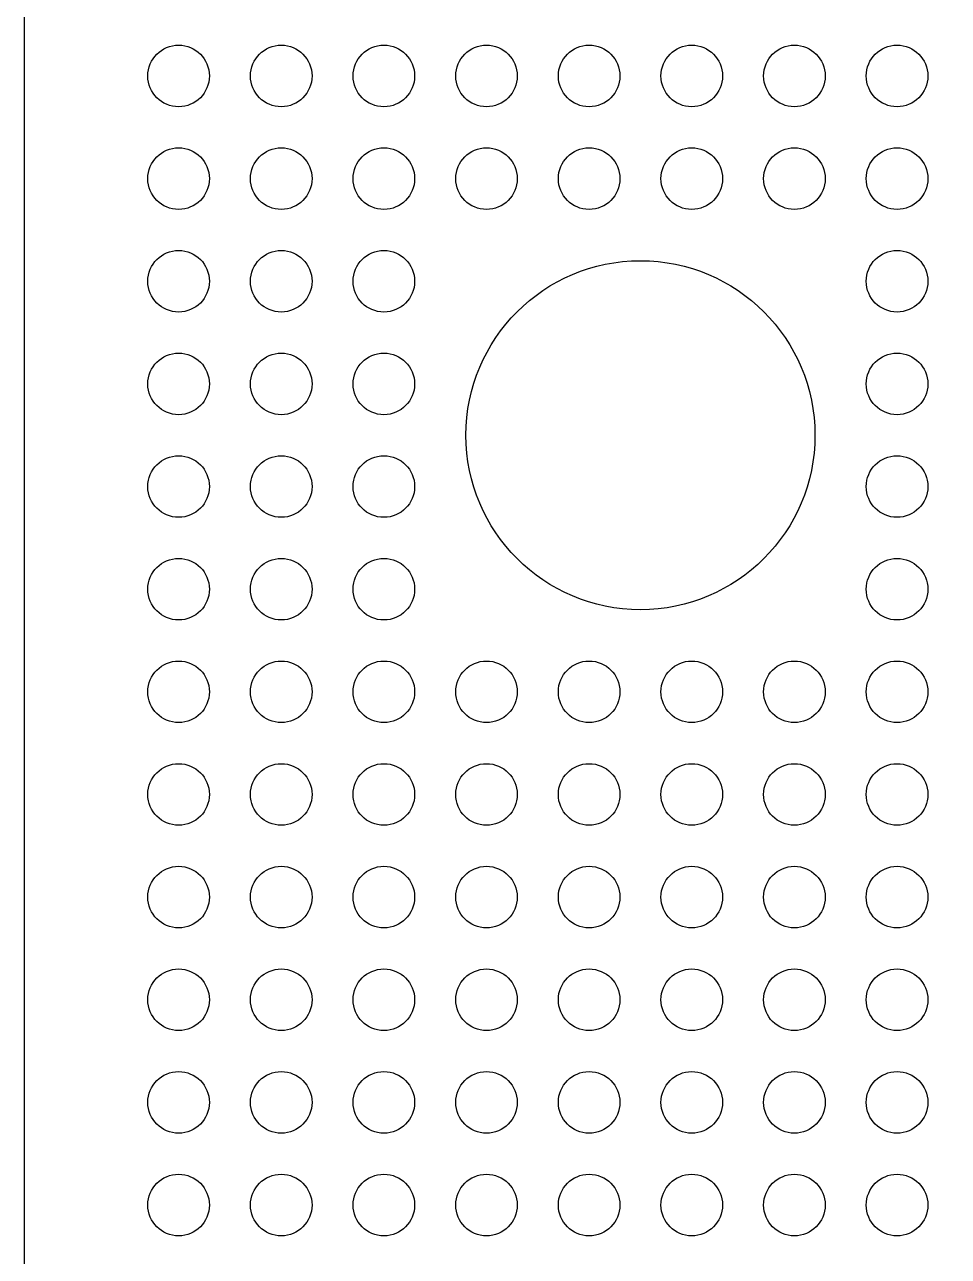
# Model space of a CAD drawing. Extents: x -505 to -320, y 112 to 352.
# Drawn here: x -504.9 to -459.9, y 171.8 to 231.8 of the extents above; entities that cross this region are included whole.
import ezdxf

# ---------------------------------------------------------------- set-up
doc = ezdxf.new("R2010")
doc.units = 0
doc.header["$MEASUREMENT"] = 0
doc.layers.add('LAYER_1', color=7, linetype='CONTINUOUS')

msp = doc.modelspace()

# ---------------------------------------------------------------- linework, layer by layer
at = {"layer": 'LAYER_1'}
for points, knots in [([(-464.8938, 111.8225), (-464.8938, 111.8225), (-359.894, 111.8225), (-359.894, 111.8225), (-359.894, 111.8225), (-349.2853, 111.8225), (-339.1112, 116.0368), (-331.6097, 123.5382), (-331.6097, 123.5382), (-324.1083, 131.0397), (-319.894, 141.2138), (-319.894, 151.8225), (-319.894, 151.8225), (-319.894, 151.8225), (-319.894, 311.8225), (-319.894, 311.8225), (-319.894, 311.8225), (-319.894, 322.4312), (-324.1083, 332.6053), (-331.6097, 340.1068), (-331.6097, 340.1068), (-339.1112, 347.6082), (-349.2853, 351.8225), (-359.894, 351.8225), (-359.894, 351.8225), (-359.894, 351.8225), (-464.894, 351.8225), (-464.894, 351.8225), (-464.894, 351.8225), (-475.5027, 351.8225), (-485.6768, 347.6082), (-493.1783, 340.1068), (-493.1783, 340.1068), (-500.6797, 332.6053), (-504.894, 322.4312), (-504.894, 311.8225), (-504.894, 311.8225), (-504.894, 311.8225), (-504.894, 151.8225), (-504.894, 151.8225), (-504.894, 151.8225), (-504.894, 129.7312), (-486.9855, 111.8226), (-464.8938, 111.8225)], [0, 0, 0, 0, 0.0833333, 0.0833333, 0.0833333, 0.0833333, 0.1666667, 0.1666667, 0.1666667, 0.1666667, 0.25, 0.25, 0.25, 0.25, 0.3333333, 0.3333333, 0.3333333, 0.3333333, 0.4166667, 0.4166667, 0.4166667, 0.4166667, 0.5, 0.5, 0.5, 0.5, 0.5833333, 0.5833333, 0.5833333, 0.5833333, 0.6666667, 0.6666667, 0.6666667, 0.6666667, 0.75, 0.75, 0.75, 0.75, 0.8333333, 0.8333333, 0.8333333, 0.8333333, 1, 1, 1, 1]), ([(-497.394, 227.8225), (-496.5656, 227.8225), (-495.894, 228.4941), (-495.894, 229.3225), (-495.894, 229.3225), (-495.894, 230.1509), (-496.5656, 230.8225), (-497.394, 230.8225), (-497.394, 230.8225), (-498.2224, 230.8225), (-498.894, 230.1509), (-498.894, 229.3225), (-498.894, 229.3225), (-498.894, 228.4941), (-498.2224, 227.8225), (-497.394, 227.8225)], [0, 0, 0, 0, 0.2, 0.2, 0.2, 0.2, 0.4, 0.4, 0.4, 0.4, 0.6, 0.6, 0.6, 0.6, 1, 1, 1, 1]), ([(-492.394, 227.8225), (-491.5656, 227.8225), (-490.894, 228.4941), (-490.894, 229.3225), (-490.894, 229.3225), (-490.894, 230.1509), (-491.5656, 230.8225), (-492.394, 230.8225), (-492.394, 230.8225), (-493.2224, 230.8225), (-493.894, 230.1509), (-493.894, 229.3225), (-493.894, 229.3225), (-493.894, 228.4941), (-493.2224, 227.8225), (-492.394, 227.8225)], [0, 0, 0, 0, 0.2, 0.2, 0.2, 0.2, 0.4, 0.4, 0.4, 0.4, 0.6, 0.6, 0.6, 0.6, 1, 1, 1, 1]), ([(-487.394, 227.8225), (-486.5656, 227.8225), (-485.894, 228.4941), (-485.894, 229.3225), (-485.894, 229.3225), (-485.894, 230.1509), (-486.5656, 230.8225), (-487.394, 230.8225), (-487.394, 230.8225), (-488.2224, 230.8225), (-488.894, 230.1509), (-488.894, 229.3225), (-488.894, 229.3225), (-488.894, 228.4941), (-488.2224, 227.8225), (-487.394, 227.8225)], [0, 0, 0, 0, 0.2, 0.2, 0.2, 0.2, 0.4, 0.4, 0.4, 0.4, 0.6, 0.6, 0.6, 0.6, 1, 1, 1, 1]), ([(-482.394, 227.8225), (-481.5656, 227.8225), (-480.894, 228.4941), (-480.894, 229.3225), (-480.894, 229.3225), (-480.894, 230.1509), (-481.5656, 230.8225), (-482.394, 230.8225), (-482.394, 230.8225), (-483.2224, 230.8225), (-483.894, 230.1509), (-483.894, 229.3225), (-483.894, 229.3225), (-483.894, 228.4941), (-483.2224, 227.8225), (-482.394, 227.8225)], [0, 0, 0, 0, 0.2, 0.2, 0.2, 0.2, 0.4, 0.4, 0.4, 0.4, 0.6, 0.6, 0.6, 0.6, 1, 1, 1, 1]), ([(-477.394, 227.8225), (-476.5656, 227.8225), (-475.894, 228.4941), (-475.894, 229.3225), (-475.894, 229.3225), (-475.894, 230.1509), (-476.5656, 230.8225), (-477.394, 230.8225), (-477.394, 230.8225), (-478.2224, 230.8225), (-478.894, 230.1509), (-478.894, 229.3225), (-478.894, 229.3225), (-478.894, 228.4941), (-478.2224, 227.8225), (-477.394, 227.8225)], [0, 0, 0, 0, 0.2, 0.2, 0.2, 0.2, 0.4, 0.4, 0.4, 0.4, 0.6, 0.6, 0.6, 0.6, 1, 1, 1, 1]), ([(-472.394, 227.8225), (-471.5656, 227.8225), (-470.894, 228.4941), (-470.894, 229.3225), (-470.894, 229.3225), (-470.894, 230.1509), (-471.5656, 230.8225), (-472.394, 230.8225), (-472.394, 230.8225), (-473.2224, 230.8225), (-473.894, 230.1509), (-473.894, 229.3225), (-473.894, 229.3225), (-473.894, 228.4941), (-473.2224, 227.8225), (-472.394, 227.8225)], [0, 0, 0, 0, 0.2, 0.2, 0.2, 0.2, 0.4, 0.4, 0.4, 0.4, 0.6, 0.6, 0.6, 0.6, 1, 1, 1, 1]), ([(-467.394, 227.8225), (-466.5656, 227.8225), (-465.894, 228.4941), (-465.894, 229.3225), (-465.894, 229.3225), (-465.894, 230.1509), (-466.5656, 230.8225), (-467.394, 230.8225), (-467.394, 230.8225), (-468.2224, 230.8225), (-468.894, 230.1509), (-468.894, 229.3225), (-468.894, 229.3225), (-468.894, 228.4941), (-468.2224, 227.8225), (-467.394, 227.8225)], [0, 0, 0, 0, 0.2, 0.2, 0.2, 0.2, 0.4, 0.4, 0.4, 0.4, 0.6, 0.6, 0.6, 0.6, 1, 1, 1, 1]), ([(-462.394, 227.8225), (-461.5656, 227.8225), (-460.894, 228.4941), (-460.894, 229.3225), (-460.894, 229.3225), (-460.894, 230.1509), (-461.5656, 230.8225), (-462.394, 230.8225), (-462.394, 230.8225), (-463.2224, 230.8225), (-463.894, 230.1509), (-463.894, 229.3225), (-463.894, 229.3225), (-463.894, 228.4941), (-463.2224, 227.8225), (-462.394, 227.8225)], [0, 0, 0, 0, 0.2, 0.2, 0.2, 0.2, 0.4, 0.4, 0.4, 0.4, 0.6, 0.6, 0.6, 0.6, 1, 1, 1, 1]), ([(-497.394, 222.8225), (-496.5656, 222.8225), (-495.894, 223.4941), (-495.894, 224.3225), (-495.894, 224.3225), (-495.894, 225.1509), (-496.5656, 225.8225), (-497.394, 225.8225), (-497.394, 225.8225), (-498.2224, 225.8225), (-498.894, 225.1509), (-498.894, 224.3225), (-498.894, 224.3225), (-498.894, 223.4941), (-498.2224, 222.8225), (-497.394, 222.8225)], [0, 0, 0, 0, 0.2, 0.2, 0.2, 0.2, 0.4, 0.4, 0.4, 0.4, 0.6, 0.6, 0.6, 0.6, 1, 1, 1, 1]), ([(-492.394, 222.8225), (-491.5656, 222.8225), (-490.894, 223.4941), (-490.894, 224.3225), (-490.894, 224.3225), (-490.894, 225.1509), (-491.5656, 225.8225), (-492.394, 225.8225), (-492.394, 225.8225), (-493.2224, 225.8225), (-493.894, 225.1509), (-493.894, 224.3225), (-493.894, 224.3225), (-493.894, 223.4941), (-493.2224, 222.8225), (-492.394, 222.8225)], [0, 0, 0, 0, 0.2, 0.2, 0.2, 0.2, 0.4, 0.4, 0.4, 0.4, 0.6, 0.6, 0.6, 0.6, 1, 1, 1, 1]), ([(-487.394, 222.8225), (-486.5656, 222.8225), (-485.894, 223.4941), (-485.894, 224.3225), (-485.894, 224.3225), (-485.894, 225.1509), (-486.5656, 225.8225), (-487.394, 225.8225), (-487.394, 225.8225), (-488.2224, 225.8225), (-488.894, 225.1509), (-488.894, 224.3225), (-488.894, 224.3225), (-488.894, 223.4941), (-488.2224, 222.8225), (-487.394, 222.8225)], [0, 0, 0, 0, 0.2, 0.2, 0.2, 0.2, 0.4, 0.4, 0.4, 0.4, 0.6, 0.6, 0.6, 0.6, 1, 1, 1, 1]), ([(-482.394, 222.8225), (-481.5656, 222.8225), (-480.894, 223.4941), (-480.894, 224.3225), (-480.894, 224.3225), (-480.894, 225.1509), (-481.5656, 225.8225), (-482.394, 225.8225), (-482.394, 225.8225), (-483.2224, 225.8225), (-483.894, 225.1509), (-483.894, 224.3225), (-483.894, 224.3225), (-483.894, 223.4941), (-483.2224, 222.8225), (-482.394, 222.8225)], [0, 0, 0, 0, 0.2, 0.2, 0.2, 0.2, 0.4, 0.4, 0.4, 0.4, 0.6, 0.6, 0.6, 0.6, 1, 1, 1, 1]), ([(-477.394, 222.8225), (-476.5656, 222.8225), (-475.894, 223.4941), (-475.894, 224.3225), (-475.894, 224.3225), (-475.894, 225.1509), (-476.5656, 225.8225), (-477.394, 225.8225), (-477.394, 225.8225), (-478.2224, 225.8225), (-478.894, 225.1509), (-478.894, 224.3225), (-478.894, 224.3225), (-478.894, 223.4941), (-478.2224, 222.8225), (-477.394, 222.8225)], [0, 0, 0, 0, 0.2, 0.2, 0.2, 0.2, 0.4, 0.4, 0.4, 0.4, 0.6, 0.6, 0.6, 0.6, 1, 1, 1, 1]), ([(-472.394, 222.8225), (-471.5656, 222.8225), (-470.894, 223.4941), (-470.894, 224.3225), (-470.894, 224.3225), (-470.894, 225.1509), (-471.5656, 225.8225), (-472.394, 225.8225), (-472.394, 225.8225), (-473.2224, 225.8225), (-473.894, 225.1509), (-473.894, 224.3225), (-473.894, 224.3225), (-473.894, 223.4941), (-473.2224, 222.8225), (-472.394, 222.8225)], [0, 0, 0, 0, 0.2, 0.2, 0.2, 0.2, 0.4, 0.4, 0.4, 0.4, 0.6, 0.6, 0.6, 0.6, 1, 1, 1, 1]), ([(-467.394, 222.8225), (-466.5656, 222.8225), (-465.894, 223.4941), (-465.894, 224.3225), (-465.894, 224.3225), (-465.894, 225.1509), (-466.5656, 225.8225), (-467.394, 225.8225), (-467.394, 225.8225), (-468.2224, 225.8225), (-468.894, 225.1509), (-468.894, 224.3225), (-468.894, 224.3225), (-468.894, 223.4941), (-468.2224, 222.8225), (-467.394, 222.8225)], [0, 0, 0, 0, 0.2, 0.2, 0.2, 0.2, 0.4, 0.4, 0.4, 0.4, 0.6, 0.6, 0.6, 0.6, 1, 1, 1, 1]), ([(-462.394, 222.8225), (-461.5656, 222.8225), (-460.894, 223.4941), (-460.894, 224.3225), (-460.894, 224.3225), (-460.894, 225.1509), (-461.5656, 225.8225), (-462.394, 225.8225), (-462.394, 225.8225), (-463.2224, 225.8225), (-463.894, 225.1509), (-463.894, 224.3225), (-463.894, 224.3225), (-463.894, 223.4941), (-463.2224, 222.8225), (-462.394, 222.8225)], [0, 0, 0, 0, 0.2, 0.2, 0.2, 0.2, 0.4, 0.4, 0.4, 0.4, 0.6, 0.6, 0.6, 0.6, 1, 1, 1, 1]), ([(-497.394, 217.8225), (-496.5656, 217.8225), (-495.894, 218.4941), (-495.894, 219.3225), (-495.894, 219.3225), (-495.894, 220.1509), (-496.5656, 220.8225), (-497.394, 220.8225), (-497.394, 220.8225), (-498.2224, 220.8225), (-498.894, 220.1509), (-498.894, 219.3225), (-498.894, 219.3225), (-498.894, 218.4941), (-498.2224, 217.8225), (-497.394, 217.8225)], [0, 0, 0, 0, 0.2, 0.2, 0.2, 0.2, 0.4, 0.4, 0.4, 0.4, 0.6, 0.6, 0.6, 0.6, 1, 1, 1, 1]), ([(-492.394, 217.8225), (-491.5656, 217.8225), (-490.894, 218.4941), (-490.894, 219.3225), (-490.894, 219.3225), (-490.894, 220.1509), (-491.5656, 220.8225), (-492.394, 220.8225), (-492.394, 220.8225), (-493.2224, 220.8225), (-493.894, 220.1509), (-493.894, 219.3225), (-493.894, 219.3225), (-493.894, 218.4941), (-493.2224, 217.8225), (-492.394, 217.8225)], [0, 0, 0, 0, 0.2, 0.2, 0.2, 0.2, 0.4, 0.4, 0.4, 0.4, 0.6, 0.6, 0.6, 0.6, 1, 1, 1, 1]), ([(-487.394, 217.8225), (-486.5656, 217.8225), (-485.894, 218.4941), (-485.894, 219.3225), (-485.894, 219.3225), (-485.894, 220.1509), (-486.5656, 220.8225), (-487.394, 220.8225), (-487.394, 220.8225), (-488.2224, 220.8225), (-488.894, 220.1509), (-488.894, 219.3225), (-488.894, 219.3225), (-488.894, 218.4941), (-488.2224, 217.8225), (-487.394, 217.8225)], [0, 0, 0, 0, 0.2, 0.2, 0.2, 0.2, 0.4, 0.4, 0.4, 0.4, 0.6, 0.6, 0.6, 0.6, 1, 1, 1, 1]), ([(-462.394, 217.8225), (-461.5656, 217.8225), (-460.894, 218.4941), (-460.894, 219.3225), (-460.894, 219.3225), (-460.894, 220.1509), (-461.5656, 220.8225), (-462.394, 220.8225), (-462.394, 220.8225), (-463.2224, 220.8225), (-463.894, 220.1509), (-463.894, 219.3225), (-463.894, 219.3225), (-463.894, 218.4941), (-463.2224, 217.8225), (-462.394, 217.8225)], [0, 0, 0, 0, 0.2, 0.2, 0.2, 0.2, 0.4, 0.4, 0.4, 0.4, 0.6, 0.6, 0.6, 0.6, 1, 1, 1, 1]), ([(-474.894, 203.3225), (-470.1996, 203.3225), (-466.394, 207.1281), (-466.394, 211.8225), (-466.394, 211.8225), (-466.394, 216.5169), (-470.1996, 220.3225), (-474.894, 220.3225), (-474.894, 220.3225), (-479.5884, 220.3225), (-483.394, 216.5169), (-483.394, 211.8225), (-483.394, 211.8225), (-483.394, 207.1281), (-479.5885, 203.3225), (-474.894, 203.3225)], [0, 0, 0, 0, 0.2, 0.2, 0.2, 0.2, 0.4, 0.4, 0.4, 0.4, 0.6, 0.6, 0.6, 0.6, 1, 1, 1, 1]), ([(-497.394, 212.8225), (-496.5656, 212.8225), (-495.894, 213.4941), (-495.894, 214.3225), (-495.894, 214.3225), (-495.894, 215.1509), (-496.5656, 215.8225), (-497.394, 215.8225), (-497.394, 215.8225), (-498.2224, 215.8225), (-498.894, 215.1509), (-498.894, 214.3225), (-498.894, 214.3225), (-498.894, 213.4941), (-498.2224, 212.8225), (-497.394, 212.8225)], [0, 0, 0, 0, 0.2, 0.2, 0.2, 0.2, 0.4, 0.4, 0.4, 0.4, 0.6, 0.6, 0.6, 0.6, 1, 1, 1, 1]), ([(-492.394, 212.8225), (-491.5656, 212.8225), (-490.894, 213.4941), (-490.894, 214.3225), (-490.894, 214.3225), (-490.894, 215.1509), (-491.5656, 215.8225), (-492.394, 215.8225), (-492.394, 215.8225), (-493.2224, 215.8225), (-493.894, 215.1509), (-493.894, 214.3225), (-493.894, 214.3225), (-493.894, 213.4941), (-493.2224, 212.8225), (-492.394, 212.8225)], [0, 0, 0, 0, 0.2, 0.2, 0.2, 0.2, 0.4, 0.4, 0.4, 0.4, 0.6, 0.6, 0.6, 0.6, 1, 1, 1, 1]), ([(-487.394, 212.8225), (-486.5656, 212.8225), (-485.894, 213.4941), (-485.894, 214.3225), (-485.894, 214.3225), (-485.894, 215.1509), (-486.5656, 215.8225), (-487.394, 215.8225), (-487.394, 215.8225), (-488.2224, 215.8225), (-488.894, 215.1509), (-488.894, 214.3225), (-488.894, 214.3225), (-488.894, 213.4941), (-488.2224, 212.8225), (-487.394, 212.8225)], [0, 0, 0, 0, 0.2, 0.2, 0.2, 0.2, 0.4, 0.4, 0.4, 0.4, 0.6, 0.6, 0.6, 0.6, 1, 1, 1, 1]), ([(-462.394, 212.8225), (-461.5656, 212.8225), (-460.894, 213.4941), (-460.894, 214.3225), (-460.894, 214.3225), (-460.894, 215.1509), (-461.5656, 215.8225), (-462.394, 215.8225), (-462.394, 215.8225), (-463.2224, 215.8225), (-463.894, 215.1509), (-463.894, 214.3225), (-463.894, 214.3225), (-463.894, 213.4941), (-463.2224, 212.8225), (-462.394, 212.8225)], [0, 0, 0, 0, 0.2, 0.2, 0.2, 0.2, 0.4, 0.4, 0.4, 0.4, 0.6, 0.6, 0.6, 0.6, 1, 1, 1, 1]), ([(-497.394, 207.8225), (-496.5656, 207.8225), (-495.894, 208.4941), (-495.894, 209.3225), (-495.894, 209.3225), (-495.894, 210.1509), (-496.5656, 210.8225), (-497.394, 210.8225), (-497.394, 210.8225), (-498.2224, 210.8225), (-498.894, 210.1509), (-498.894, 209.3225), (-498.894, 209.3225), (-498.894, 208.4941), (-498.2224, 207.8225), (-497.394, 207.8225)], [0, 0, 0, 0, 0.2, 0.2, 0.2, 0.2, 0.4, 0.4, 0.4, 0.4, 0.6, 0.6, 0.6, 0.6, 1, 1, 1, 1]), ([(-492.394, 207.8225), (-491.5656, 207.8225), (-490.894, 208.4941), (-490.894, 209.3225), (-490.894, 209.3225), (-490.894, 210.1509), (-491.5656, 210.8225), (-492.394, 210.8225), (-492.394, 210.8225), (-493.2224, 210.8225), (-493.894, 210.1509), (-493.894, 209.3225), (-493.894, 209.3225), (-493.894, 208.4941), (-493.2224, 207.8225), (-492.394, 207.8225)], [0, 0, 0, 0, 0.2, 0.2, 0.2, 0.2, 0.4, 0.4, 0.4, 0.4, 0.6, 0.6, 0.6, 0.6, 1, 1, 1, 1]), ([(-487.394, 207.8225), (-486.5656, 207.8225), (-485.894, 208.4941), (-485.894, 209.3225), (-485.894, 209.3225), (-485.894, 210.1509), (-486.5656, 210.8225), (-487.394, 210.8225), (-487.394, 210.8225), (-488.2224, 210.8225), (-488.894, 210.1509), (-488.894, 209.3225), (-488.894, 209.3225), (-488.894, 208.4941), (-488.2224, 207.8225), (-487.394, 207.8225)], [0, 0, 0, 0, 0.2, 0.2, 0.2, 0.2, 0.4, 0.4, 0.4, 0.4, 0.6, 0.6, 0.6, 0.6, 1, 1, 1, 1]), ([(-462.394, 207.8225), (-461.5656, 207.8225), (-460.894, 208.4941), (-460.894, 209.3225), (-460.894, 209.3225), (-460.894, 210.1509), (-461.5656, 210.8225), (-462.394, 210.8225), (-462.394, 210.8225), (-463.2224, 210.8225), (-463.894, 210.1509), (-463.894, 209.3225), (-463.894, 209.3225), (-463.894, 208.4941), (-463.2224, 207.8225), (-462.394, 207.8225)], [0, 0, 0, 0, 0.2, 0.2, 0.2, 0.2, 0.4, 0.4, 0.4, 0.4, 0.6, 0.6, 0.6, 0.6, 1, 1, 1, 1]), ([(-497.394, 202.8225), (-496.5656, 202.8225), (-495.894, 203.4941), (-495.894, 204.3225), (-495.894, 204.3225), (-495.894, 205.1509), (-496.5656, 205.8225), (-497.394, 205.8225), (-497.394, 205.8225), (-498.2224, 205.8225), (-498.894, 205.1509), (-498.894, 204.3225), (-498.894, 204.3225), (-498.894, 203.4941), (-498.2224, 202.8225), (-497.394, 202.8225)], [0, 0, 0, 0, 0.2, 0.2, 0.2, 0.2, 0.4, 0.4, 0.4, 0.4, 0.6, 0.6, 0.6, 0.6, 1, 1, 1, 1]), ([(-492.394, 202.8225), (-491.5656, 202.8225), (-490.894, 203.4941), (-490.894, 204.3225), (-490.894, 204.3225), (-490.894, 205.1509), (-491.5656, 205.8225), (-492.394, 205.8225), (-492.394, 205.8225), (-493.2224, 205.8225), (-493.894, 205.1509), (-493.894, 204.3225), (-493.894, 204.3225), (-493.894, 203.4941), (-493.2224, 202.8225), (-492.394, 202.8225)], [0, 0, 0, 0, 0.2, 0.2, 0.2, 0.2, 0.4, 0.4, 0.4, 0.4, 0.6, 0.6, 0.6, 0.6, 1, 1, 1, 1]), ([(-487.394, 202.8225), (-486.5656, 202.8225), (-485.894, 203.4941), (-485.894, 204.3225), (-485.894, 204.3225), (-485.894, 205.1509), (-486.5656, 205.8225), (-487.394, 205.8225), (-487.394, 205.8225), (-488.2224, 205.8225), (-488.894, 205.1509), (-488.894, 204.3225), (-488.894, 204.3225), (-488.894, 203.4941), (-488.2224, 202.8225), (-487.394, 202.8225)], [0, 0, 0, 0, 0.2, 0.2, 0.2, 0.2, 0.4, 0.4, 0.4, 0.4, 0.6, 0.6, 0.6, 0.6, 1, 1, 1, 1]), ([(-462.394, 202.8225), (-461.5656, 202.8225), (-460.894, 203.4941), (-460.894, 204.3225), (-460.894, 204.3225), (-460.894, 205.1509), (-461.5656, 205.8225), (-462.394, 205.8225), (-462.394, 205.8225), (-463.2224, 205.8225), (-463.894, 205.1509), (-463.894, 204.3225), (-463.894, 204.3225), (-463.894, 203.4941), (-463.2224, 202.8225), (-462.394, 202.8225)], [0, 0, 0, 0, 0.2, 0.2, 0.2, 0.2, 0.4, 0.4, 0.4, 0.4, 0.6, 0.6, 0.6, 0.6, 1, 1, 1, 1]), ([(-497.394, 197.8225), (-496.5656, 197.8225), (-495.894, 198.4941), (-495.894, 199.3225), (-495.894, 199.3225), (-495.894, 200.1509), (-496.5656, 200.8225), (-497.394, 200.8225), (-497.394, 200.8225), (-498.2224, 200.8225), (-498.894, 200.1509), (-498.894, 199.3225), (-498.894, 199.3225), (-498.894, 198.4941), (-498.2224, 197.8225), (-497.394, 197.8225)], [0, 0, 0, 0, 0.2, 0.2, 0.2, 0.2, 0.4, 0.4, 0.4, 0.4, 0.6, 0.6, 0.6, 0.6, 1, 1, 1, 1]), ([(-492.394, 197.8225), (-491.5656, 197.8225), (-490.894, 198.4941), (-490.894, 199.3225), (-490.894, 199.3225), (-490.894, 200.1509), (-491.5656, 200.8225), (-492.394, 200.8225), (-492.394, 200.8225), (-493.2224, 200.8225), (-493.894, 200.1509), (-493.894, 199.3225), (-493.894, 199.3225), (-493.894, 198.4941), (-493.2224, 197.8225), (-492.394, 197.8225)], [0, 0, 0, 0, 0.2, 0.2, 0.2, 0.2, 0.4, 0.4, 0.4, 0.4, 0.6, 0.6, 0.6, 0.6, 1, 1, 1, 1]), ([(-487.394, 197.8225), (-486.5656, 197.8225), (-485.894, 198.4941), (-485.894, 199.3225), (-485.894, 199.3225), (-485.894, 200.1509), (-486.5656, 200.8225), (-487.394, 200.8225), (-487.394, 200.8225), (-488.2224, 200.8225), (-488.894, 200.1509), (-488.894, 199.3225), (-488.894, 199.3225), (-488.894, 198.4941), (-488.2224, 197.8225), (-487.394, 197.8225)], [0, 0, 0, 0, 0.2, 0.2, 0.2, 0.2, 0.4, 0.4, 0.4, 0.4, 0.6, 0.6, 0.6, 0.6, 1, 1, 1, 1]), ([(-482.394, 197.8225), (-481.5656, 197.8225), (-480.894, 198.4941), (-480.894, 199.3225), (-480.894, 199.3225), (-480.894, 200.1509), (-481.5656, 200.8225), (-482.394, 200.8225), (-482.394, 200.8225), (-483.2224, 200.8225), (-483.894, 200.1509), (-483.894, 199.3225), (-483.894, 199.3225), (-483.894, 198.4941), (-483.2224, 197.8225), (-482.394, 197.8225)], [0, 0, 0, 0, 0.2, 0.2, 0.2, 0.2, 0.4, 0.4, 0.4, 0.4, 0.6, 0.6, 0.6, 0.6, 1, 1, 1, 1]), ([(-477.394, 197.8225), (-476.5656, 197.8225), (-475.894, 198.4941), (-475.894, 199.3225), (-475.894, 199.3225), (-475.894, 200.1509), (-476.5656, 200.8225), (-477.394, 200.8225), (-477.394, 200.8225), (-478.2224, 200.8225), (-478.894, 200.1509), (-478.894, 199.3225), (-478.894, 199.3225), (-478.894, 198.4941), (-478.2224, 197.8225), (-477.394, 197.8225)], [0, 0, 0, 0, 0.2, 0.2, 0.2, 0.2, 0.4, 0.4, 0.4, 0.4, 0.6, 0.6, 0.6, 0.6, 1, 1, 1, 1]), ([(-472.394, 197.8225), (-471.5656, 197.8225), (-470.894, 198.4941), (-470.894, 199.3225), (-470.894, 199.3225), (-470.894, 200.1509), (-471.5656, 200.8225), (-472.394, 200.8225), (-472.394, 200.8225), (-473.2224, 200.8225), (-473.894, 200.1509), (-473.894, 199.3225), (-473.894, 199.3225), (-473.894, 198.4941), (-473.2224, 197.8225), (-472.394, 197.8225)], [0, 0, 0, 0, 0.2, 0.2, 0.2, 0.2, 0.4, 0.4, 0.4, 0.4, 0.6, 0.6, 0.6, 0.6, 1, 1, 1, 1]), ([(-467.394, 197.8225), (-466.5656, 197.8225), (-465.894, 198.4941), (-465.894, 199.3225), (-465.894, 199.3225), (-465.894, 200.1509), (-466.5656, 200.8225), (-467.394, 200.8225), (-467.394, 200.8225), (-468.2224, 200.8225), (-468.894, 200.1509), (-468.894, 199.3225), (-468.894, 199.3225), (-468.894, 198.4941), (-468.2224, 197.8225), (-467.394, 197.8225)], [0, 0, 0, 0, 0.2, 0.2, 0.2, 0.2, 0.4, 0.4, 0.4, 0.4, 0.6, 0.6, 0.6, 0.6, 1, 1, 1, 1]), ([(-462.394, 197.8225), (-461.5656, 197.8225), (-460.894, 198.4941), (-460.894, 199.3225), (-460.894, 199.3225), (-460.894, 200.1509), (-461.5656, 200.8225), (-462.394, 200.8225), (-462.394, 200.8225), (-463.2224, 200.8225), (-463.894, 200.1509), (-463.894, 199.3225), (-463.894, 199.3225), (-463.894, 198.4941), (-463.2224, 197.8225), (-462.394, 197.8225)], [0, 0, 0, 0, 0.2, 0.2, 0.2, 0.2, 0.4, 0.4, 0.4, 0.4, 0.6, 0.6, 0.6, 0.6, 1, 1, 1, 1]), ([(-497.394, 192.8225), (-496.5656, 192.8225), (-495.894, 193.4941), (-495.894, 194.3225), (-495.894, 194.3225), (-495.894, 195.1509), (-496.5656, 195.8225), (-497.394, 195.8225), (-497.394, 195.8225), (-498.2224, 195.8225), (-498.894, 195.1509), (-498.894, 194.3225), (-498.894, 194.3225), (-498.894, 193.4941), (-498.2224, 192.8225), (-497.394, 192.8225)], [0, 0, 0, 0, 0.2, 0.2, 0.2, 0.2, 0.4, 0.4, 0.4, 0.4, 0.6, 0.6, 0.6, 0.6, 1, 1, 1, 1]), ([(-492.394, 192.8225), (-491.5656, 192.8225), (-490.894, 193.4941), (-490.894, 194.3225), (-490.894, 194.3225), (-490.894, 195.1509), (-491.5656, 195.8225), (-492.394, 195.8225), (-492.394, 195.8225), (-493.2224, 195.8225), (-493.894, 195.1509), (-493.894, 194.3225), (-493.894, 194.3225), (-493.894, 193.4941), (-493.2224, 192.8225), (-492.394, 192.8225)], [0, 0, 0, 0, 0.2, 0.2, 0.2, 0.2, 0.4, 0.4, 0.4, 0.4, 0.6, 0.6, 0.6, 0.6, 1, 1, 1, 1]), ([(-487.394, 192.8225), (-486.5656, 192.8225), (-485.894, 193.4941), (-485.894, 194.3225), (-485.894, 194.3225), (-485.894, 195.1509), (-486.5656, 195.8225), (-487.394, 195.8225), (-487.394, 195.8225), (-488.2224, 195.8225), (-488.894, 195.1509), (-488.894, 194.3225), (-488.894, 194.3225), (-488.894, 193.4941), (-488.2224, 192.8225), (-487.394, 192.8225)], [0, 0, 0, 0, 0.2, 0.2, 0.2, 0.2, 0.4, 0.4, 0.4, 0.4, 0.6, 0.6, 0.6, 0.6, 1, 1, 1, 1]), ([(-482.394, 192.8225), (-481.5656, 192.8225), (-480.894, 193.4941), (-480.894, 194.3225), (-480.894, 194.3225), (-480.894, 195.1509), (-481.5656, 195.8225), (-482.394, 195.8225), (-482.394, 195.8225), (-483.2224, 195.8225), (-483.894, 195.1509), (-483.894, 194.3225), (-483.894, 194.3225), (-483.894, 193.4941), (-483.2224, 192.8225), (-482.394, 192.8225)], [0, 0, 0, 0, 0.2, 0.2, 0.2, 0.2, 0.4, 0.4, 0.4, 0.4, 0.6, 0.6, 0.6, 0.6, 1, 1, 1, 1]), ([(-477.394, 192.8225), (-476.5656, 192.8225), (-475.894, 193.4941), (-475.894, 194.3225), (-475.894, 194.3225), (-475.894, 195.1509), (-476.5656, 195.8225), (-477.394, 195.8225), (-477.394, 195.8225), (-478.2224, 195.8225), (-478.894, 195.1509), (-478.894, 194.3225), (-478.894, 194.3225), (-478.894, 193.4941), (-478.2224, 192.8225), (-477.394, 192.8225)], [0, 0, 0, 0, 0.2, 0.2, 0.2, 0.2, 0.4, 0.4, 0.4, 0.4, 0.6, 0.6, 0.6, 0.6, 1, 1, 1, 1]), ([(-472.394, 192.8225), (-471.5656, 192.8225), (-470.894, 193.4941), (-470.894, 194.3225), (-470.894, 194.3225), (-470.894, 195.1509), (-471.5656, 195.8225), (-472.394, 195.8225), (-472.394, 195.8225), (-473.2224, 195.8225), (-473.894, 195.1509), (-473.894, 194.3225), (-473.894, 194.3225), (-473.894, 193.4941), (-473.2224, 192.8225), (-472.394, 192.8225)], [0, 0, 0, 0, 0.2, 0.2, 0.2, 0.2, 0.4, 0.4, 0.4, 0.4, 0.6, 0.6, 0.6, 0.6, 1, 1, 1, 1]), ([(-467.394, 192.8225), (-466.5656, 192.8225), (-465.894, 193.4941), (-465.894, 194.3225), (-465.894, 194.3225), (-465.894, 195.1509), (-466.5656, 195.8225), (-467.394, 195.8225), (-467.394, 195.8225), (-468.2224, 195.8225), (-468.894, 195.1509), (-468.894, 194.3225), (-468.894, 194.3225), (-468.894, 193.4941), (-468.2224, 192.8225), (-467.394, 192.8225)], [0, 0, 0, 0, 0.2, 0.2, 0.2, 0.2, 0.4, 0.4, 0.4, 0.4, 0.6, 0.6, 0.6, 0.6, 1, 1, 1, 1]), ([(-462.394, 192.8225), (-461.5656, 192.8225), (-460.894, 193.4941), (-460.894, 194.3225), (-460.894, 194.3225), (-460.894, 195.1509), (-461.5656, 195.8225), (-462.394, 195.8225), (-462.394, 195.8225), (-463.2224, 195.8225), (-463.894, 195.1509), (-463.894, 194.3225), (-463.894, 194.3225), (-463.894, 193.4941), (-463.2224, 192.8225), (-462.394, 192.8225)], [0, 0, 0, 0, 0.2, 0.2, 0.2, 0.2, 0.4, 0.4, 0.4, 0.4, 0.6, 0.6, 0.6, 0.6, 1, 1, 1, 1]), ([(-497.394, 187.8225), (-496.5656, 187.8225), (-495.894, 188.4941), (-495.894, 189.3225), (-495.894, 189.3225), (-495.894, 190.1509), (-496.5656, 190.8225), (-497.394, 190.8225), (-497.394, 190.8225), (-498.2224, 190.8225), (-498.894, 190.1509), (-498.894, 189.3225), (-498.894, 189.3225), (-498.894, 188.4941), (-498.2224, 187.8225), (-497.394, 187.8225)], [0, 0, 0, 0, 0.2, 0.2, 0.2, 0.2, 0.4, 0.4, 0.4, 0.4, 0.6, 0.6, 0.6, 0.6, 1, 1, 1, 1]), ([(-492.394, 187.8225), (-491.5656, 187.8225), (-490.894, 188.4941), (-490.894, 189.3225), (-490.894, 189.3225), (-490.894, 190.1509), (-491.5656, 190.8225), (-492.394, 190.8225), (-492.394, 190.8225), (-493.2224, 190.8225), (-493.894, 190.1509), (-493.894, 189.3225), (-493.894, 189.3225), (-493.894, 188.4941), (-493.2224, 187.8225), (-492.394, 187.8225)], [0, 0, 0, 0, 0.2, 0.2, 0.2, 0.2, 0.4, 0.4, 0.4, 0.4, 0.6, 0.6, 0.6, 0.6, 1, 1, 1, 1]), ([(-487.394, 187.8225), (-486.5656, 187.8225), (-485.894, 188.4941), (-485.894, 189.3225), (-485.894, 189.3225), (-485.894, 190.1509), (-486.5656, 190.8225), (-487.394, 190.8225), (-487.394, 190.8225), (-488.2224, 190.8225), (-488.894, 190.1509), (-488.894, 189.3225), (-488.894, 189.3225), (-488.894, 188.4941), (-488.2224, 187.8225), (-487.394, 187.8225)], [0, 0, 0, 0, 0.2, 0.2, 0.2, 0.2, 0.4, 0.4, 0.4, 0.4, 0.6, 0.6, 0.6, 0.6, 1, 1, 1, 1]), ([(-482.394, 187.8225), (-481.5656, 187.8225), (-480.894, 188.4941), (-480.894, 189.3225), (-480.894, 189.3225), (-480.894, 190.1509), (-481.5656, 190.8225), (-482.394, 190.8225), (-482.394, 190.8225), (-483.2224, 190.8225), (-483.894, 190.1509), (-483.894, 189.3225), (-483.894, 189.3225), (-483.894, 188.4941), (-483.2224, 187.8225), (-482.394, 187.8225)], [0, 0, 0, 0, 0.2, 0.2, 0.2, 0.2, 0.4, 0.4, 0.4, 0.4, 0.6, 0.6, 0.6, 0.6, 1, 1, 1, 1]), ([(-477.394, 187.8225), (-476.5656, 187.8225), (-475.894, 188.4941), (-475.894, 189.3225), (-475.894, 189.3225), (-475.894, 190.1509), (-476.5656, 190.8225), (-477.394, 190.8225), (-477.394, 190.8225), (-478.2224, 190.8225), (-478.894, 190.1509), (-478.894, 189.3225), (-478.894, 189.3225), (-478.894, 188.4941), (-478.2224, 187.8225), (-477.394, 187.8225)], [0, 0, 0, 0, 0.2, 0.2, 0.2, 0.2, 0.4, 0.4, 0.4, 0.4, 0.6, 0.6, 0.6, 0.6, 1, 1, 1, 1]), ([(-472.394, 187.8225), (-471.5656, 187.8225), (-470.894, 188.4941), (-470.894, 189.3225), (-470.894, 189.3225), (-470.894, 190.1509), (-471.5656, 190.8225), (-472.394, 190.8225), (-472.394, 190.8225), (-473.2224, 190.8225), (-473.894, 190.1509), (-473.894, 189.3225), (-473.894, 189.3225), (-473.894, 188.4941), (-473.2224, 187.8225), (-472.394, 187.8225)], [0, 0, 0, 0, 0.2, 0.2, 0.2, 0.2, 0.4, 0.4, 0.4, 0.4, 0.6, 0.6, 0.6, 0.6, 1, 1, 1, 1]), ([(-467.394, 187.8225), (-466.5656, 187.8225), (-465.894, 188.4941), (-465.894, 189.3225), (-465.894, 189.3225), (-465.894, 190.1509), (-466.5656, 190.8225), (-467.394, 190.8225), (-467.394, 190.8225), (-468.2224, 190.8225), (-468.894, 190.1509), (-468.894, 189.3225), (-468.894, 189.3225), (-468.894, 188.4941), (-468.2224, 187.8225), (-467.394, 187.8225)], [0, 0, 0, 0, 0.2, 0.2, 0.2, 0.2, 0.4, 0.4, 0.4, 0.4, 0.6, 0.6, 0.6, 0.6, 1, 1, 1, 1]), ([(-462.394, 187.8225), (-461.5656, 187.8225), (-460.894, 188.4941), (-460.894, 189.3225), (-460.894, 189.3225), (-460.894, 190.1509), (-461.5656, 190.8225), (-462.394, 190.8225), (-462.394, 190.8225), (-463.2224, 190.8225), (-463.894, 190.1509), (-463.894, 189.3225), (-463.894, 189.3225), (-463.894, 188.4941), (-463.2224, 187.8225), (-462.394, 187.8225)], [0, 0, 0, 0, 0.2, 0.2, 0.2, 0.2, 0.4, 0.4, 0.4, 0.4, 0.6, 0.6, 0.6, 0.6, 1, 1, 1, 1]), ([(-497.394, 182.8225), (-496.5656, 182.8225), (-495.894, 183.4941), (-495.894, 184.3225), (-495.894, 184.3225), (-495.894, 185.1509), (-496.5656, 185.8225), (-497.394, 185.8225), (-497.394, 185.8225), (-498.2224, 185.8225), (-498.894, 185.1509), (-498.894, 184.3225), (-498.894, 184.3225), (-498.894, 183.4941), (-498.2224, 182.8225), (-497.394, 182.8225)], [0, 0, 0, 0, 0.2, 0.2, 0.2, 0.2, 0.4, 0.4, 0.4, 0.4, 0.6, 0.6, 0.6, 0.6, 1, 1, 1, 1]), ([(-492.394, 182.8225), (-491.5656, 182.8225), (-490.894, 183.4941), (-490.894, 184.3225), (-490.894, 184.3225), (-490.894, 185.1509), (-491.5656, 185.8225), (-492.394, 185.8225), (-492.394, 185.8225), (-493.2224, 185.8225), (-493.894, 185.1509), (-493.894, 184.3225), (-493.894, 184.3225), (-493.894, 183.4941), (-493.2224, 182.8225), (-492.394, 182.8225)], [0, 0, 0, 0, 0.2, 0.2, 0.2, 0.2, 0.4, 0.4, 0.4, 0.4, 0.6, 0.6, 0.6, 0.6, 1, 1, 1, 1]), ([(-487.394, 182.8225), (-486.5656, 182.8225), (-485.894, 183.4941), (-485.894, 184.3225), (-485.894, 184.3225), (-485.894, 185.1509), (-486.5656, 185.8225), (-487.394, 185.8225), (-487.394, 185.8225), (-488.2224, 185.8225), (-488.894, 185.1509), (-488.894, 184.3225), (-488.894, 184.3225), (-488.894, 183.4941), (-488.2224, 182.8225), (-487.394, 182.8225)], [0, 0, 0, 0, 0.2, 0.2, 0.2, 0.2, 0.4, 0.4, 0.4, 0.4, 0.6, 0.6, 0.6, 0.6, 1, 1, 1, 1]), ([(-482.394, 182.8225), (-481.5656, 182.8225), (-480.894, 183.4941), (-480.894, 184.3225), (-480.894, 184.3225), (-480.894, 185.1509), (-481.5656, 185.8225), (-482.394, 185.8225), (-482.394, 185.8225), (-483.2224, 185.8225), (-483.894, 185.1509), (-483.894, 184.3225), (-483.894, 184.3225), (-483.894, 183.4941), (-483.2224, 182.8225), (-482.394, 182.8225)], [0, 0, 0, 0, 0.2, 0.2, 0.2, 0.2, 0.4, 0.4, 0.4, 0.4, 0.6, 0.6, 0.6, 0.6, 1, 1, 1, 1]), ([(-477.394, 182.8225), (-476.5656, 182.8225), (-475.894, 183.4941), (-475.894, 184.3225), (-475.894, 184.3225), (-475.894, 185.1509), (-476.5656, 185.8225), (-477.394, 185.8225), (-477.394, 185.8225), (-478.2224, 185.8225), (-478.894, 185.1509), (-478.894, 184.3225), (-478.894, 184.3225), (-478.894, 183.4941), (-478.2224, 182.8225), (-477.394, 182.8225)], [0, 0, 0, 0, 0.2, 0.2, 0.2, 0.2, 0.4, 0.4, 0.4, 0.4, 0.6, 0.6, 0.6, 0.6, 1, 1, 1, 1]), ([(-472.394, 182.8225), (-471.5656, 182.8225), (-470.894, 183.4941), (-470.894, 184.3225), (-470.894, 184.3225), (-470.894, 185.1509), (-471.5656, 185.8225), (-472.394, 185.8225), (-472.394, 185.8225), (-473.2224, 185.8225), (-473.894, 185.1509), (-473.894, 184.3225), (-473.894, 184.3225), (-473.894, 183.4941), (-473.2224, 182.8225), (-472.394, 182.8225)], [0, 0, 0, 0, 0.2, 0.2, 0.2, 0.2, 0.4, 0.4, 0.4, 0.4, 0.6, 0.6, 0.6, 0.6, 1, 1, 1, 1]), ([(-467.394, 182.8225), (-466.5656, 182.8225), (-465.894, 183.4941), (-465.894, 184.3225), (-465.894, 184.3225), (-465.894, 185.1509), (-466.5656, 185.8225), (-467.394, 185.8225), (-467.394, 185.8225), (-468.2224, 185.8225), (-468.894, 185.1509), (-468.894, 184.3225), (-468.894, 184.3225), (-468.894, 183.4941), (-468.2224, 182.8225), (-467.394, 182.8225)], [0, 0, 0, 0, 0.2, 0.2, 0.2, 0.2, 0.4, 0.4, 0.4, 0.4, 0.6, 0.6, 0.6, 0.6, 1, 1, 1, 1]), ([(-462.394, 182.8225), (-461.5656, 182.8225), (-460.894, 183.4941), (-460.894, 184.3225), (-460.894, 184.3225), (-460.894, 185.1509), (-461.5656, 185.8225), (-462.394, 185.8225), (-462.394, 185.8225), (-463.2224, 185.8225), (-463.894, 185.1509), (-463.894, 184.3225), (-463.894, 184.3225), (-463.894, 183.4941), (-463.2224, 182.8225), (-462.394, 182.8225)], [0, 0, 0, 0, 0.2, 0.2, 0.2, 0.2, 0.4, 0.4, 0.4, 0.4, 0.6, 0.6, 0.6, 0.6, 1, 1, 1, 1]), ([(-497.394, 177.8225), (-496.5656, 177.8225), (-495.894, 178.4941), (-495.894, 179.3225), (-495.894, 179.3225), (-495.894, 180.1509), (-496.5656, 180.8225), (-497.394, 180.8225), (-497.394, 180.8225), (-498.2224, 180.8225), (-498.894, 180.1509), (-498.894, 179.3225), (-498.894, 179.3225), (-498.894, 178.4941), (-498.2224, 177.8225), (-497.394, 177.8225)], [0, 0, 0, 0, 0.2, 0.2, 0.2, 0.2, 0.4, 0.4, 0.4, 0.4, 0.6, 0.6, 0.6, 0.6, 1, 1, 1, 1]), ([(-492.394, 177.8225), (-491.5656, 177.8225), (-490.894, 178.4941), (-490.894, 179.3225), (-490.894, 179.3225), (-490.894, 180.1509), (-491.5656, 180.8225), (-492.394, 180.8225), (-492.394, 180.8225), (-493.2224, 180.8225), (-493.894, 180.1509), (-493.894, 179.3225), (-493.894, 179.3225), (-493.894, 178.4941), (-493.2224, 177.8225), (-492.394, 177.8225)], [0, 0, 0, 0, 0.2, 0.2, 0.2, 0.2, 0.4, 0.4, 0.4, 0.4, 0.6, 0.6, 0.6, 0.6, 1, 1, 1, 1]), ([(-487.394, 177.8225), (-486.5656, 177.8225), (-485.894, 178.4941), (-485.894, 179.3225), (-485.894, 179.3225), (-485.894, 180.1509), (-486.5656, 180.8225), (-487.394, 180.8225), (-487.394, 180.8225), (-488.2224, 180.8225), (-488.894, 180.1509), (-488.894, 179.3225), (-488.894, 179.3225), (-488.894, 178.4941), (-488.2224, 177.8225), (-487.394, 177.8225)], [0, 0, 0, 0, 0.2, 0.2, 0.2, 0.2, 0.4, 0.4, 0.4, 0.4, 0.6, 0.6, 0.6, 0.6, 1, 1, 1, 1]), ([(-482.394, 177.8225), (-481.5656, 177.8225), (-480.894, 178.4941), (-480.894, 179.3225), (-480.894, 179.3225), (-480.894, 180.1509), (-481.5656, 180.8225), (-482.394, 180.8225), (-482.394, 180.8225), (-483.2224, 180.8225), (-483.894, 180.1509), (-483.894, 179.3225), (-483.894, 179.3225), (-483.894, 178.4941), (-483.2224, 177.8225), (-482.394, 177.8225)], [0, 0, 0, 0, 0.2, 0.2, 0.2, 0.2, 0.4, 0.4, 0.4, 0.4, 0.6, 0.6, 0.6, 0.6, 1, 1, 1, 1]), ([(-477.394, 177.8225), (-476.5656, 177.8225), (-475.894, 178.4941), (-475.894, 179.3225), (-475.894, 179.3225), (-475.894, 180.1509), (-476.5656, 180.8225), (-477.394, 180.8225), (-477.394, 180.8225), (-478.2224, 180.8225), (-478.894, 180.1509), (-478.894, 179.3225), (-478.894, 179.3225), (-478.894, 178.4941), (-478.2224, 177.8225), (-477.394, 177.8225)], [0, 0, 0, 0, 0.2, 0.2, 0.2, 0.2, 0.4, 0.4, 0.4, 0.4, 0.6, 0.6, 0.6, 0.6, 1, 1, 1, 1]), ([(-472.394, 177.8225), (-471.5656, 177.8225), (-470.894, 178.4941), (-470.894, 179.3225), (-470.894, 179.3225), (-470.894, 180.1509), (-471.5656, 180.8225), (-472.394, 180.8225), (-472.394, 180.8225), (-473.2224, 180.8225), (-473.894, 180.1509), (-473.894, 179.3225), (-473.894, 179.3225), (-473.894, 178.4941), (-473.2224, 177.8225), (-472.394, 177.8225)], [0, 0, 0, 0, 0.2, 0.2, 0.2, 0.2, 0.4, 0.4, 0.4, 0.4, 0.6, 0.6, 0.6, 0.6, 1, 1, 1, 1]), ([(-467.394, 177.8225), (-466.5656, 177.8225), (-465.894, 178.4941), (-465.894, 179.3225), (-465.894, 179.3225), (-465.894, 180.1509), (-466.5656, 180.8225), (-467.394, 180.8225), (-467.394, 180.8225), (-468.2224, 180.8225), (-468.894, 180.1509), (-468.894, 179.3225), (-468.894, 179.3225), (-468.894, 178.4941), (-468.2224, 177.8225), (-467.394, 177.8225)], [0, 0, 0, 0, 0.2, 0.2, 0.2, 0.2, 0.4, 0.4, 0.4, 0.4, 0.6, 0.6, 0.6, 0.6, 1, 1, 1, 1]), ([(-462.394, 177.8225), (-461.5656, 177.8225), (-460.894, 178.4941), (-460.894, 179.3225), (-460.894, 179.3225), (-460.894, 180.1509), (-461.5656, 180.8225), (-462.394, 180.8225), (-462.394, 180.8225), (-463.2224, 180.8225), (-463.894, 180.1509), (-463.894, 179.3225), (-463.894, 179.3225), (-463.894, 178.4941), (-463.2224, 177.8225), (-462.394, 177.8225)], [0, 0, 0, 0, 0.2, 0.2, 0.2, 0.2, 0.4, 0.4, 0.4, 0.4, 0.6, 0.6, 0.6, 0.6, 1, 1, 1, 1]), ([(-497.394, 172.8225), (-496.5656, 172.8225), (-495.894, 173.4941), (-495.894, 174.3225), (-495.894, 174.3225), (-495.894, 175.1509), (-496.5656, 175.8225), (-497.394, 175.8225), (-497.394, 175.8225), (-498.2224, 175.8225), (-498.894, 175.1509), (-498.894, 174.3225), (-498.894, 174.3225), (-498.894, 173.4941), (-498.2224, 172.8225), (-497.394, 172.8225)], [0, 0, 0, 0, 0.2, 0.2, 0.2, 0.2, 0.4, 0.4, 0.4, 0.4, 0.6, 0.6, 0.6, 0.6, 1, 1, 1, 1]), ([(-492.394, 172.8225), (-491.5656, 172.8225), (-490.894, 173.4941), (-490.894, 174.3225), (-490.894, 174.3225), (-490.894, 175.1509), (-491.5656, 175.8225), (-492.394, 175.8225), (-492.394, 175.8225), (-493.2224, 175.8225), (-493.894, 175.1509), (-493.894, 174.3225), (-493.894, 174.3225), (-493.894, 173.4941), (-493.2224, 172.8225), (-492.394, 172.8225)], [0, 0, 0, 0, 0.2, 0.2, 0.2, 0.2, 0.4, 0.4, 0.4, 0.4, 0.6, 0.6, 0.6, 0.6, 1, 1, 1, 1]), ([(-487.394, 172.8225), (-486.5656, 172.8225), (-485.894, 173.4941), (-485.894, 174.3225), (-485.894, 174.3225), (-485.894, 175.1509), (-486.5656, 175.8225), (-487.394, 175.8225), (-487.394, 175.8225), (-488.2224, 175.8225), (-488.894, 175.1509), (-488.894, 174.3225), (-488.894, 174.3225), (-488.894, 173.4941), (-488.2224, 172.8225), (-487.394, 172.8225)], [0, 0, 0, 0, 0.2, 0.2, 0.2, 0.2, 0.4, 0.4, 0.4, 0.4, 0.6, 0.6, 0.6, 0.6, 1, 1, 1, 1]), ([(-482.394, 172.8225), (-481.5656, 172.8225), (-480.894, 173.4941), (-480.894, 174.3225), (-480.894, 174.3225), (-480.894, 175.1509), (-481.5656, 175.8225), (-482.394, 175.8225), (-482.394, 175.8225), (-483.2224, 175.8225), (-483.894, 175.1509), (-483.894, 174.3225), (-483.894, 174.3225), (-483.894, 173.4941), (-483.2224, 172.8225), (-482.394, 172.8225)], [0, 0, 0, 0, 0.2, 0.2, 0.2, 0.2, 0.4, 0.4, 0.4, 0.4, 0.6, 0.6, 0.6, 0.6, 1, 1, 1, 1]), ([(-477.394, 172.8225), (-476.5656, 172.8225), (-475.894, 173.4941), (-475.894, 174.3225), (-475.894, 174.3225), (-475.894, 175.1509), (-476.5656, 175.8225), (-477.394, 175.8225), (-477.394, 175.8225), (-478.2224, 175.8225), (-478.894, 175.1509), (-478.894, 174.3225), (-478.894, 174.3225), (-478.894, 173.4941), (-478.2224, 172.8225), (-477.394, 172.8225)], [0, 0, 0, 0, 0.2, 0.2, 0.2, 0.2, 0.4, 0.4, 0.4, 0.4, 0.6, 0.6, 0.6, 0.6, 1, 1, 1, 1]), ([(-472.394, 172.8225), (-471.5656, 172.8225), (-470.894, 173.4941), (-470.894, 174.3225), (-470.894, 174.3225), (-470.894, 175.1509), (-471.5656, 175.8225), (-472.394, 175.8225), (-472.394, 175.8225), (-473.2224, 175.8225), (-473.894, 175.1509), (-473.894, 174.3225), (-473.894, 174.3225), (-473.894, 173.4941), (-473.2224, 172.8225), (-472.394, 172.8225)], [0, 0, 0, 0, 0.2, 0.2, 0.2, 0.2, 0.4, 0.4, 0.4, 0.4, 0.6, 0.6, 0.6, 0.6, 1, 1, 1, 1]), ([(-467.394, 172.8225), (-466.5656, 172.8225), (-465.894, 173.4941), (-465.894, 174.3225), (-465.894, 174.3225), (-465.894, 175.1509), (-466.5656, 175.8225), (-467.394, 175.8225), (-467.394, 175.8225), (-468.2224, 175.8225), (-468.894, 175.1509), (-468.894, 174.3225), (-468.894, 174.3225), (-468.894, 173.4941), (-468.2224, 172.8225), (-467.394, 172.8225)], [0, 0, 0, 0, 0.2, 0.2, 0.2, 0.2, 0.4, 0.4, 0.4, 0.4, 0.6, 0.6, 0.6, 0.6, 1, 1, 1, 1]), ([(-462.394, 172.8225), (-461.5656, 172.8225), (-460.894, 173.4941), (-460.894, 174.3225), (-460.894, 174.3225), (-460.894, 175.1509), (-461.5656, 175.8225), (-462.394, 175.8225), (-462.394, 175.8225), (-463.2224, 175.8225), (-463.894, 175.1509), (-463.894, 174.3225), (-463.894, 174.3225), (-463.894, 173.4941), (-463.2224, 172.8225), (-462.394, 172.8225)], [0, 0, 0, 0, 0.2, 0.2, 0.2, 0.2, 0.4, 0.4, 0.4, 0.4, 0.6, 0.6, 0.6, 0.6, 1, 1, 1, 1])]:
    msp.add_open_spline(points, degree=3, knots=knots, dxfattribs=at)

doc.saveas('drawing.dxf')
